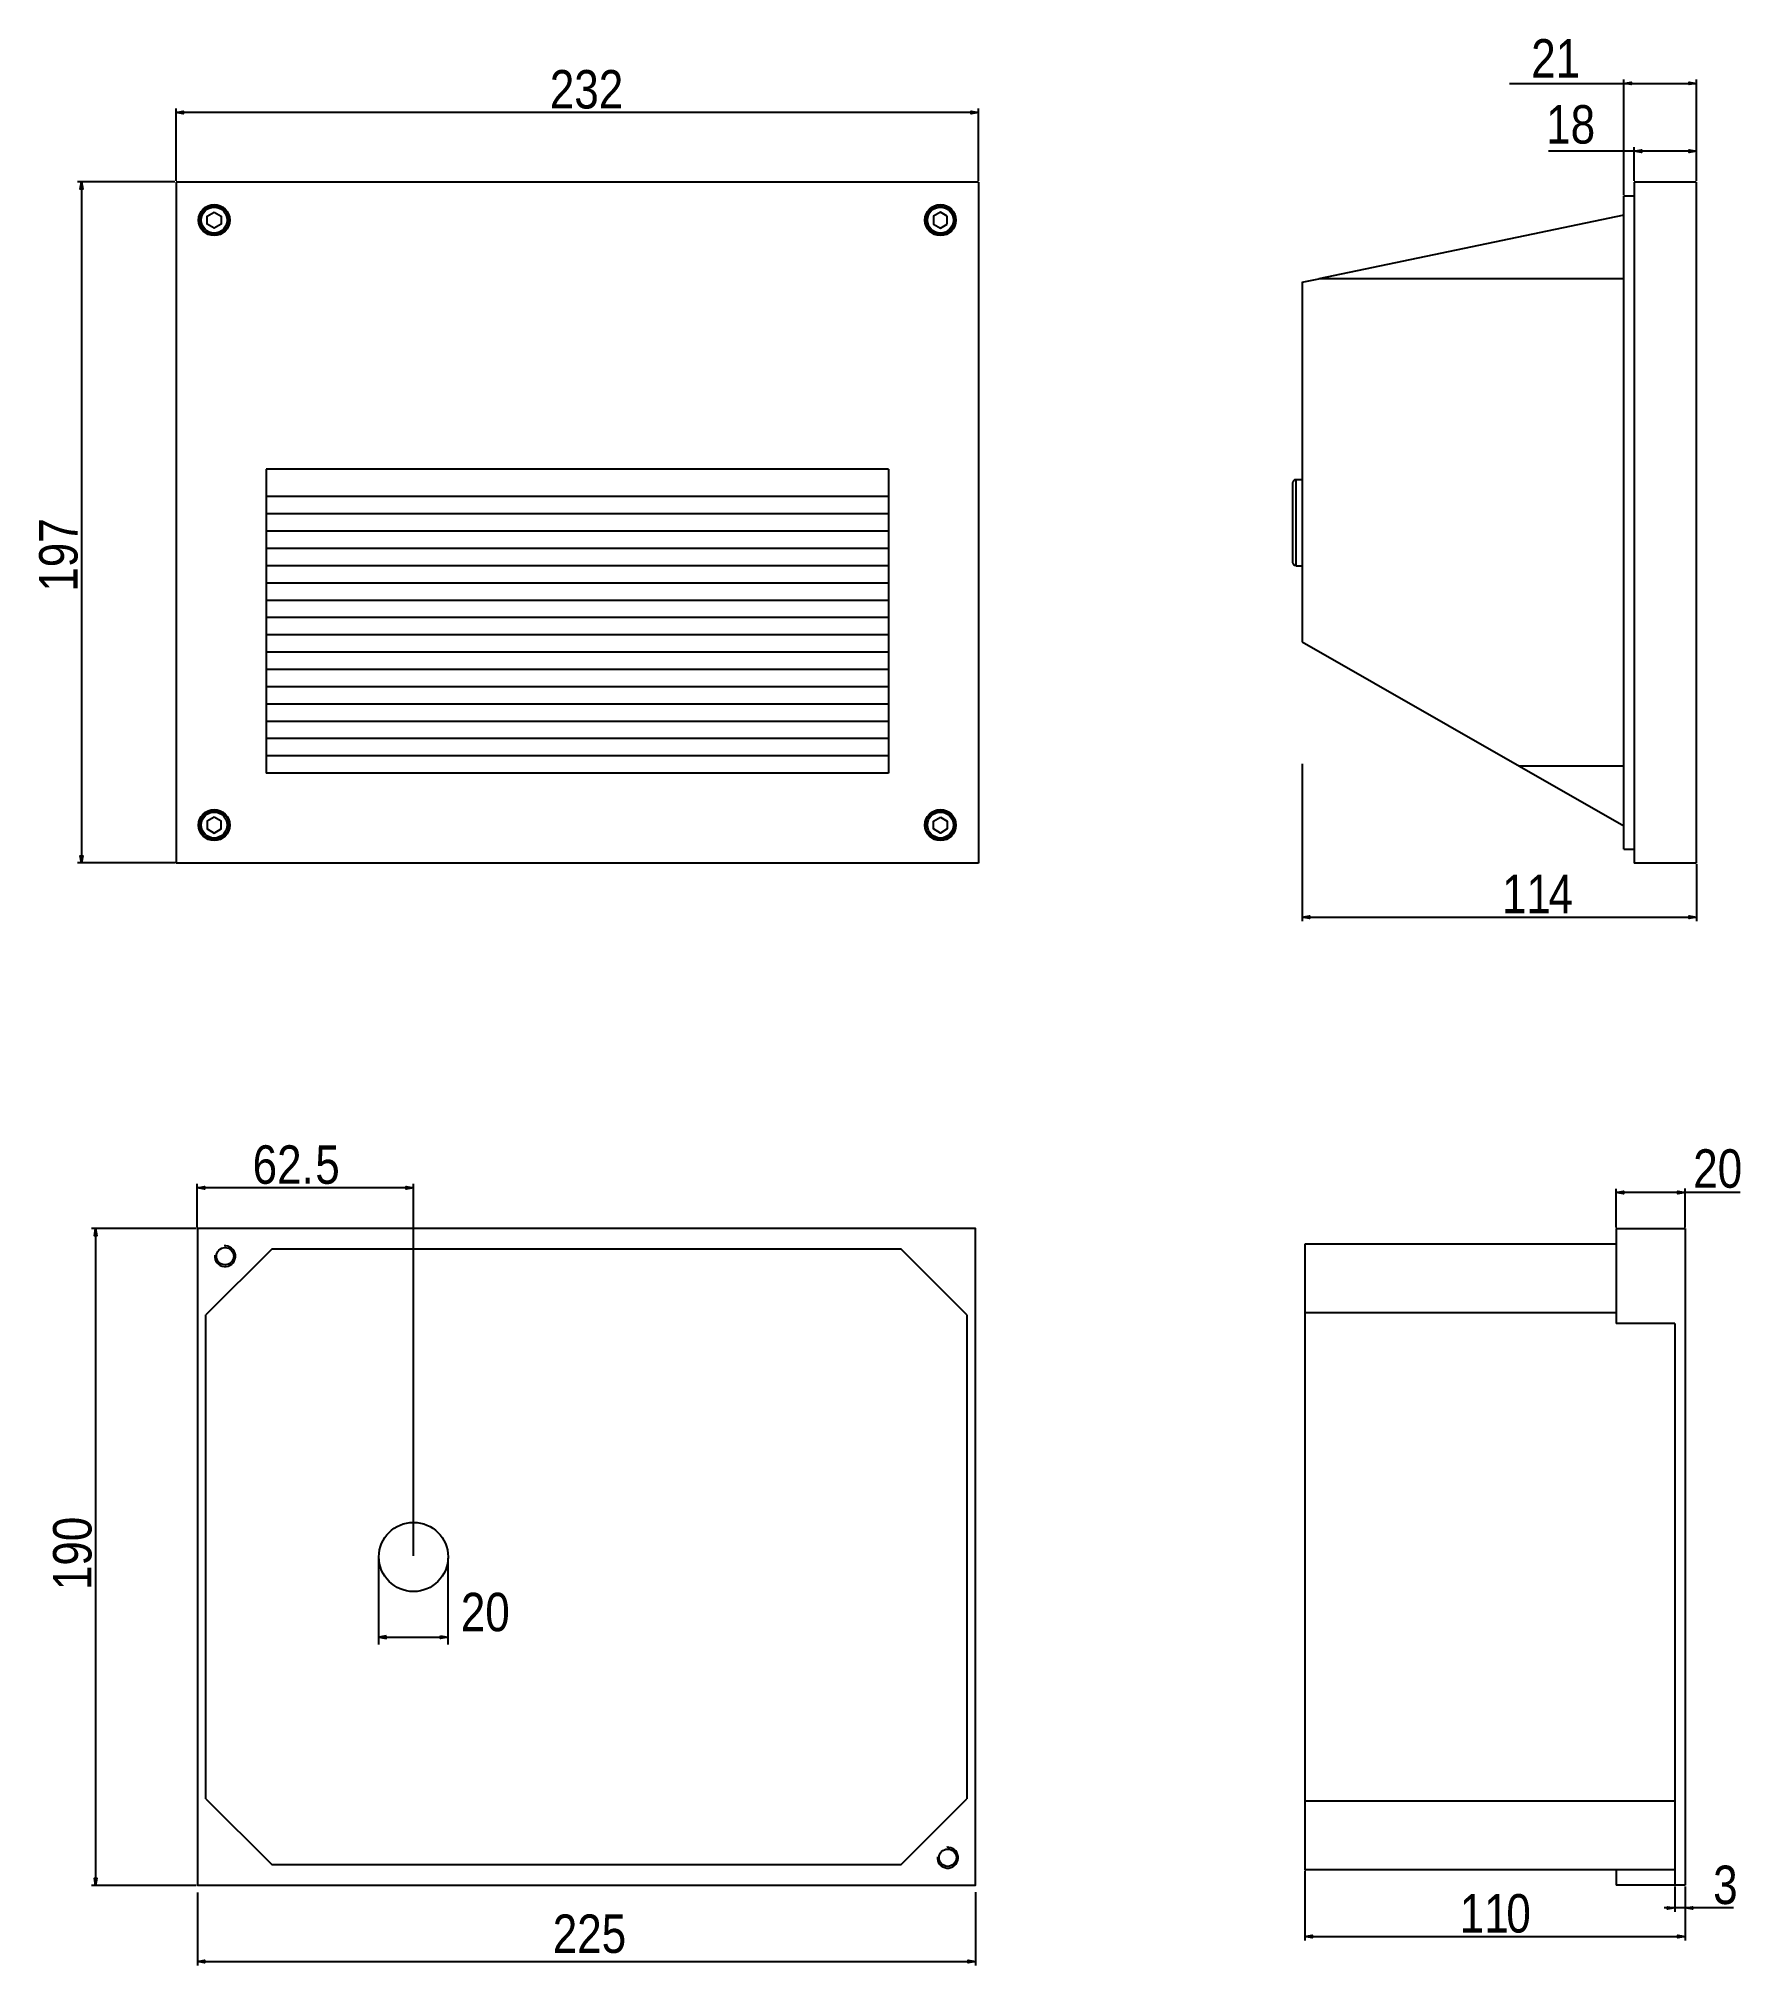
# Model space of a CAD drawing. Extents: x -3 to 229, y 2 to 265.
import ezdxf

# ---------------------------------------------------------------- set-up
doc = ezdxf.new("R2010")
doc.units = 0
doc.layers.add('LIVELLO_1', color=160, linetype='Continuous')
doc.styles.add('STD', font='txt')

# ---------------------------------------------------------------- blocks, each defined once
blk = doc.blocks.new('AI9-BLK1')
at = {"layer": 'LIVELLO_1', "color": 7}
for p, q in [((84.87, 125.21), (110.35, 125.21)), ((100.45, 110.01), (100.45, 125.76)), ((110.35, 111.9), (110.35, 125.76)), ((12.41, 121.24), (-97.03, 121.24)), ((-97.02, 111.9), (-97.02, 121.79)), ((12.41, 111.9), (12.41, 121.79)), ((110.35, 115.96), (90.18, 115.96)), ((101.87, 111.92), (101.87, 116.51)), ((110.35, 111.9), (110.35, 116.51)), ((-97.18, 111.76), (-110.47, 111.76)), ((-109.92, 111.76), (-109.92, 18.83)), ((12.42, 111.75), (-97.02, 111.75)), ((-97.02, 111.75), (-97.02, 18.82)), ((12.42, 111.75), (12.42, 18.82)), ((110.34, 111.75), (101.85, 111.75)), ((101.85, 111.75), (101.85, 18.82)), ((110.34, 111.75), (110.34, 18.82)), ((100.44, 109.86), (101.85, 109.86)), ((100.44, 20.71), (100.44, 109.86)), ((8.17, 107.1), (7.23, 107.64)), ((8.17, 106.02), (8.17, 107.1)), ((100.44, 107.21), (58.84, 98.54)), ((56.57, 98.07), (58.84, 98.54)), ((100.44, 98.54), (58.84, 98.54)), ((0.15, 72.59), (-84.75, 72.59)), ((-84.75, 72.59), (-84.75, 31.09)), ((0.15, 72.59), (0.15, 31.09)), ((55.77, 59.39), (55.77, 71.18)), ((0.15, 68.82), (-84.75, 68.82)), ((55.3, 59.85), (55.3, 70.71)), ((0.15, 66.46), (-84.75, 66.46)), ((0.15, 64.11), (-84.75, 64.11)), ((0.15, 61.74), (-84.75, 61.74)), ((0.15, 59.39), (-84.75, 59.39)), ((55.77, 59.39), (56.57, 59.39)), ((0.15, 57.03), (-84.75, 57.03)), ((0.15, 54.67), (-84.75, 54.67)), ((0.15, 52.31), (-84.75, 52.31)), ((0.15, 49.95), (-84.75, 49.95)), ((0.15, 47.6), (-84.75, 47.6)), ((56.57, 49.01), (86.21, 32.03)), ((0.15, 45.24), (-84.75, 45.24)), ((0.15, 42.88), (-84.75, 42.88)), ((0.15, 40.52), (-84.75, 40.52)), ((0.15, 38.16), (-84.75, 38.16)), ((0.15, 35.8), (-84.75, 35.8)), ((0.15, 33.44), (-84.75, 33.44)), ((56.57, 32.37), (56.57, 10.89)), ((0.15, 31.09), (-84.75, 31.09)), ((-97.17, 18.83), (-110.47, 18.83)), ((12.42, 18.82), (-97.02, 18.82)), ((100.44, 20.71), (101.85, 20.71)), ((110.34, 18.82), (101.85, 18.82)), ((110.35, 18.69), (110.35, 10.89)), ((56.57, 11.44), (110.35, 11.44)), ((-94.15, -30.9), (-94.15, -24.93)), ((-64.66, -25.5), (-94.13, -25.5)), ((-64.66, -75.72), (-64.66, -24.94)), ((99.41, -30.92), (99.41, -25.61)), ((116.34, -26.15), (99.41, -26.15)), ((108.83, -30.9), (108.83, -25.6)), ((-94.28, -31.06), (-108.56, -31.06)), ((-108.01, -31.06), (-108.01, -120.68)), ((99.39, -31.05), (108.82, -31.05)), ((99.39, -31.05), (99.39, -44.02)), ((99.39, -33.17), (56.94, -33.17)), ((56.94, -33.17), (56.94, -42.55)), ((-92.95, -108.88), (-92.95, -42.84)), ((10.83, -42.84), (10.83, -108.88)), ((99.39, -42.55), (56.94, -42.55)), ((107.41, -44.02), (99.39, -44.02)), ((107.41, -44.02), (107.41, -75.86)), ((-69.36, -87.82), (-69.36, -76.02)), ((-59.93, -87.82), (-59.93, -76.02)), ((107.41, -75.86), (107.41, -120.67)), ((-69.36, -86.83), (-59.93, -86.83)), ((107.41, -109.17), (56.94, -109.17)), ((-94.28, -120.69), (-108.56, -120.69)), ((107.41, -118.55), (56.94, -118.55)), ((56.94, -118.71), (56.94, -128.2)), ((99.39, -118.55), (99.39, -120.67)), ((107.41, -120.67), (99.39, -120.67)), ((108.82, -120.67), (107.41, -120.67)), ((107.41, -120.82), (107.41, -124.31)), ((108.83, -120.82), (108.83, -128.2)), ((108.84, -120.82), (108.84, -124.31)), ((-94.13, -121.64), (-94.13, -131.61)), ((12, -121.62), (12, -131.61)), ((56.94, -127.65), (108.83, -127.65)), ((-94.13, -131.05), (12, -131.05))]:
    blk.add_line(p, q, dxfattribs=at)
for points in [[(100.45, 125.21), (101.44, 125.39), (101.44, 125.04), (100.45, 125.21)], [(110.35, 125.21), (109.36, 125.04), (109.36, 125.39), (110.35, 125.21)], [(-97.03, 121.24), (-96.04, 121.42), (-96.04, 121.06), (-97.03, 121.24)], [(12.41, 121.24), (11.42, 121.06), (11.42, 121.42), (12.41, 121.24)], [(101.87, 115.96), (102.86, 116.14), (102.86, 115.78), (101.87, 115.96)], [(110.35, 115.96), (109.36, 115.78), (109.36, 116.14), (110.35, 115.96)], [(-109.92, 111.76), (-109.74, 110.77), (-110.09, 110.77), (-109.92, 111.76)], [(-91.83, 107.64), (-90.88, 107.1), (-90.88, 106.02), (-91.83, 105.47), (-92.77, 106.02), (-92.77, 107.1), (-91.83, 107.64)], [(7.23, 107.64), (6.29, 107.1), (6.29, 106.02), (7.23, 105.47), (8.17, 106.02)], [(56.57, 98.07), (56.57, 65.28), (56.57, 49.01)], [(100.44, 32.03), (86.21, 32.03), (100.44, 23.88)], [(-91.83, 25.1), (-92.77, 24.55), (-92.77, 23.47), (-91.83, 22.92), (-90.88, 23.47), (-90.88, 24.55), (-91.83, 25.1)], [(7.23, 25.1), (8.17, 24.55), (8.17, 23.47), (7.23, 22.92), (6.29, 23.47), (6.29, 24.55), (7.23, 25.1)], [(-109.92, 18.83), (-110.09, 19.82), (-109.74, 19.82), (-109.92, 18.83)], [(56.57, 11.44), (57.57, 11.63), (57.57, 11.27), (56.57, 11.44)], [(110.35, 11.44), (109.36, 11.27), (109.36, 11.63), (110.35, 11.44)], [(-94.13, -25.5), (-93.14, -25.32), (-93.14, -25.68), (-94.13, -25.5)], [(-64.66, -25.5), (-65.65, -25.68), (-65.65, -25.32), (-64.66, -25.5)], [(99.41, -26.15), (100.4, -25.97), (100.4, -26.33), (99.41, -26.15)], [(108.83, -26.15), (107.84, -26.33), (107.84, -25.97), (108.83, -26.15)], [(-108.01, -31.06), (-107.83, -32.05), (-108.18, -32.05), (-108.01, -31.06)], [(-41.06, -31.05), (-94.13, -31.05), (-94.13, -75.86), (-94.13, -120.67), (-41.06, -120.67), (12.01, -120.67), (12.01, -75.86), (12.01, -31.05), (-41.06, -31.05)], [(108.82, -31.05), (108.82, -75.86), (108.82, -120.67)], [(10.83, -42.84), (1.86, -33.87), (-83.99, -33.87), (-92.95, -42.84)], [(56.94, -42.55), (56.94, -75.86), (56.94, -109.17), (56.94, -118.55)], [(-92.95, -108.88), (-83.99, -117.84), (1.86, -117.84), (10.83, -108.88)], [(-108.01, -120.68), (-108.18, -119.69), (-107.83, -119.69), (-108.01, -120.68)], [(115.43, -123.76), (108.84, -123.76), (107.42, -123.76), (105.94, -123.76)], [(107.42, -123.76), (106.43, -123.94), (106.43, -123.59), (107.42, -123.76)], [(108.84, -123.76), (109.82, -123.59), (109.82, -123.94), (108.84, -123.76)], [(56.94, -127.65), (57.93, -127.47), (57.93, -127.83), (56.94, -127.65)], [(108.83, -127.65), (107.84, -127.83), (107.84, -127.47), (108.83, -127.65)], [(-94.13, -131.05), (-93.14, -130.88), (-93.14, -131.23), (-94.13, -131.05)], [(12, -131.05), (11.01, -131.23), (11.01, -130.88), (12, -131.05)]]:
    blk.add_lwpolyline(points, dxfattribs=at)
for points in [[(-68.39, -86.63), (-69.38, -86.82), (-68.39, -87.01)], [(-60.94, -86.63), (-59.95, -86.82), (-60.94, -87.01)]]:
    blk.add_lwpolyline(points, close=True, dxfattribs=at)
for centre, radius in [((-91.83, 106.56), 2.12), ((-91.83, 106.56), 2), ((-91.83, 106.56), 1.77), ((7.23, 106.56), 2.12), ((7.23, 106.56), 2.01), ((7.23, 106.56), 1.77), ((-91.83, 24.01), 2.12), ((-91.83, 24.01), 2), ((-91.83, 24.01), 1.77), ((7.23, 24.01), 2.12), ((7.23, 24.01), 2.01), ((7.23, 24.01), 1.77), ((-90.35, -34.82), 1.18), ((-64.64, -75.86), 4.72), ((8.23, -116.9), 1.18)]:
    blk.add_circle(centre, radius, dxfattribs=at)
for points, knots in [([(55.3, 70.71), (55.3, 70.97), (55.51, 71.18), (55.77, 71.18), (55.77, 71.18), (56.57, 71.18), (56.57, 71.18)], [0, 0, 0, 0, 1, 1, 1, 2, 2, 2, 2]), ([(-91.76, -34.7), (-91.83, -35.48), (-91.26, -36.16), (-90.48, -36.23), (-89.7, -36.3), (-89.01, -35.72), (-88.94, -34.94), (-88.88, -34.16), (-89.45, -33.48), (-90.23, -33.41), (-90.31, -33.4), (-90.39, -33.4), (-90.48, -33.41)], [0, 0, 0, 0, 1, 1, 1, 2, 2, 2, 3, 3, 3, 4, 4, 4, 4]), ([(6.82, -116.77), (6.75, -117.55), (7.33, -118.24), (8.11, -118.31), (8.89, -118.38), (9.57, -117.8), (9.64, -117.02), (9.71, -116.24), (9.13, -115.55), (8.35, -115.49), (8.27, -115.48), (8.19, -115.48), (8.11, -115.49)], [0, 0, 0, 0, 1, 1, 1, 2, 2, 2, 3, 3, 3, 4, 4, 4, 4])]:
    blk.add_open_spline(points, degree=3, knots=knots, dxfattribs=at)
blk.add_open_spline([(55.77, 59.39), (55.51, 59.39), (55.3, 59.6), (55.3, 59.85)], degree=3, dxfattribs=at)
at = {"layer": 'LIVELLO_1', "color": 7, "char_height": 5.2417, "attachment_point": 1, "style": 'STD'}
for s, insert in [('\\fArial Narrow|b0|i0;\\H5.2417;\\C7;21', (87.82, 131.25)), ('\\fArial Narrow|b0|i0;\\H5.2417;\\C7;232', (-46.05, 127.03)), ('\\fArial Narrow|b0|i0;\\H5.2417;\\C7;18', (89.86, 122.24)), ('\\fArial Narrow|b0|i0;\\H5.2417;\\C7;11', (83.83, 17.22)), ('\\fArial Narrow|b0|i0;\\H5.2417;\\C7;4', (90.18, 17.22)), ('\\fArial Narrow|b0|i0;\\H5.2417;\\C7;62.', (-86.59, -19.7)), ('\\fArial Narrow|b0|i0;\\H5.2417;\\C7;5', (-78.04, -19.7)), ('\\fArial Narrow|b0|i0;\\H5.2417;\\C7;20', (109.92, -20.24)), ('\\fArial Narrow|b0|i0;\\H5.2417;\\C250;20', (-58.19, -80.76)), ('\\fArial Narrow|b0|i0;\\H5.2417;\\C7;3', (112.64, -117.98)), ('\\fArial Narrow|b0|i0;\\H5.2417;\\C7;11', (78.07, -121.87)), ('\\fArial Narrow|b0|i0;\\H5.2417;\\C7;0', (84.43, -121.87)), ('\\fArial Narrow|b0|i0;\\H5.2417;\\C7;225', (-45.65, -124.65))]:
    blk.add_mtext(s, dxfattribs=dict(at, insert=insert))
at = {"layer": 'LIVELLO_1', "color": 7, "char_height": 5.2417, "attachment_point": 1, "rotation": 90, "style": 'STD'}
for s, insert in [('\\fArial Narrow|b0|i0;\\H5.2417;\\C7;197', (-115.71, 55.85)), ('\\fArial Narrow|b0|i0;\\H5.2417;\\C7;190', (-113.81, -80.39))]:
    blk.add_mtext(s, dxfattribs=dict(at, insert=insert))

msp = doc.modelspace()

# ---------------------------------------------------------------- block references
at = {"layer": 'LIVELLO_1', "color": 7}
msp.add_blockref('AI9-BLK1', (112.905942, 133.509594), dxfattribs=at)

doc.saveas('drawing.dxf')
